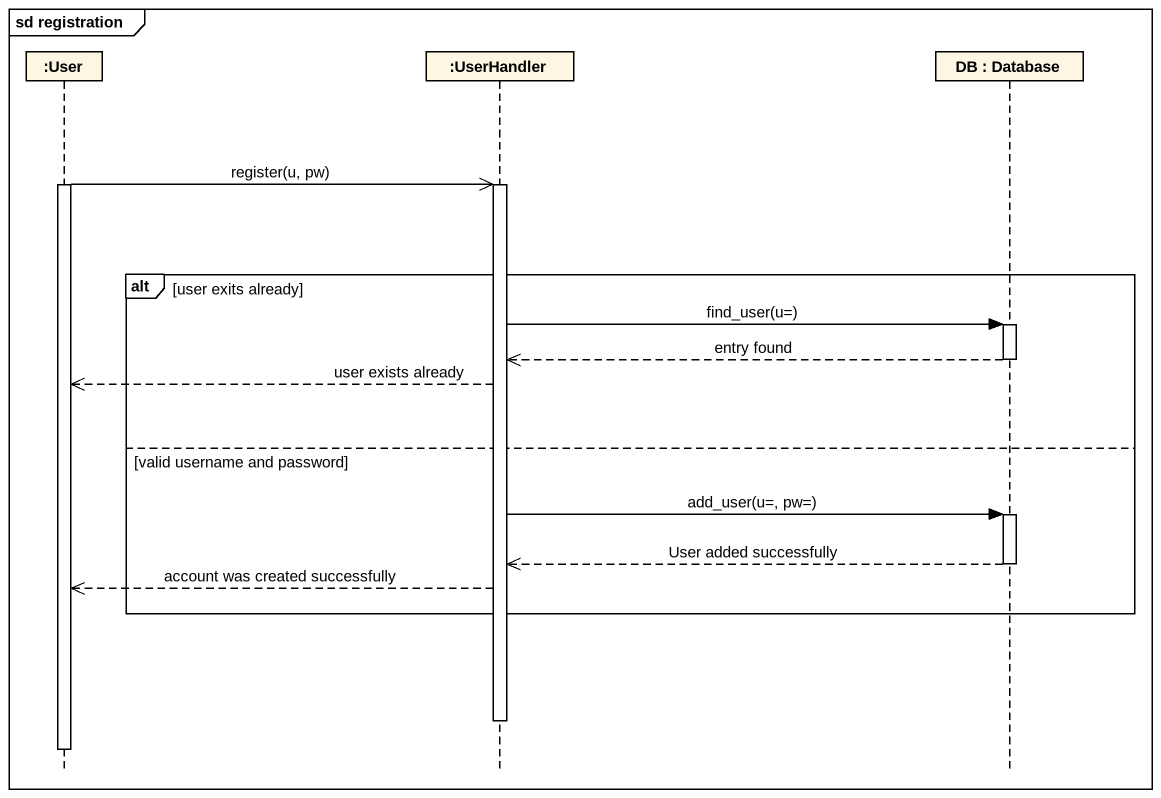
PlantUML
@startuml
mainframe sd registration
hide footbox
participant ":User" as User
participant ":UserHandler" as UserHandler
participant "DB : Database" as DB

activate User
User ->> UserHandler : register(u, pw)
activate UserHandler
alt user exits already
  UserHandler -> DB : find_user(u=)
  activate DB
  DB -->> UserHandler : entry found
  deactivate DB
  UserHandler -->> User : user exists already
else valid username and password
  UserHandler -> DB : add_user(u=, pw=)
  activate DB
  DB -->> UserHandler : User added successfully
  deactivate DB
  UserHandler -->> User : account was created successfully
end
deactivate UserHandler
deactivate User
@enduml
